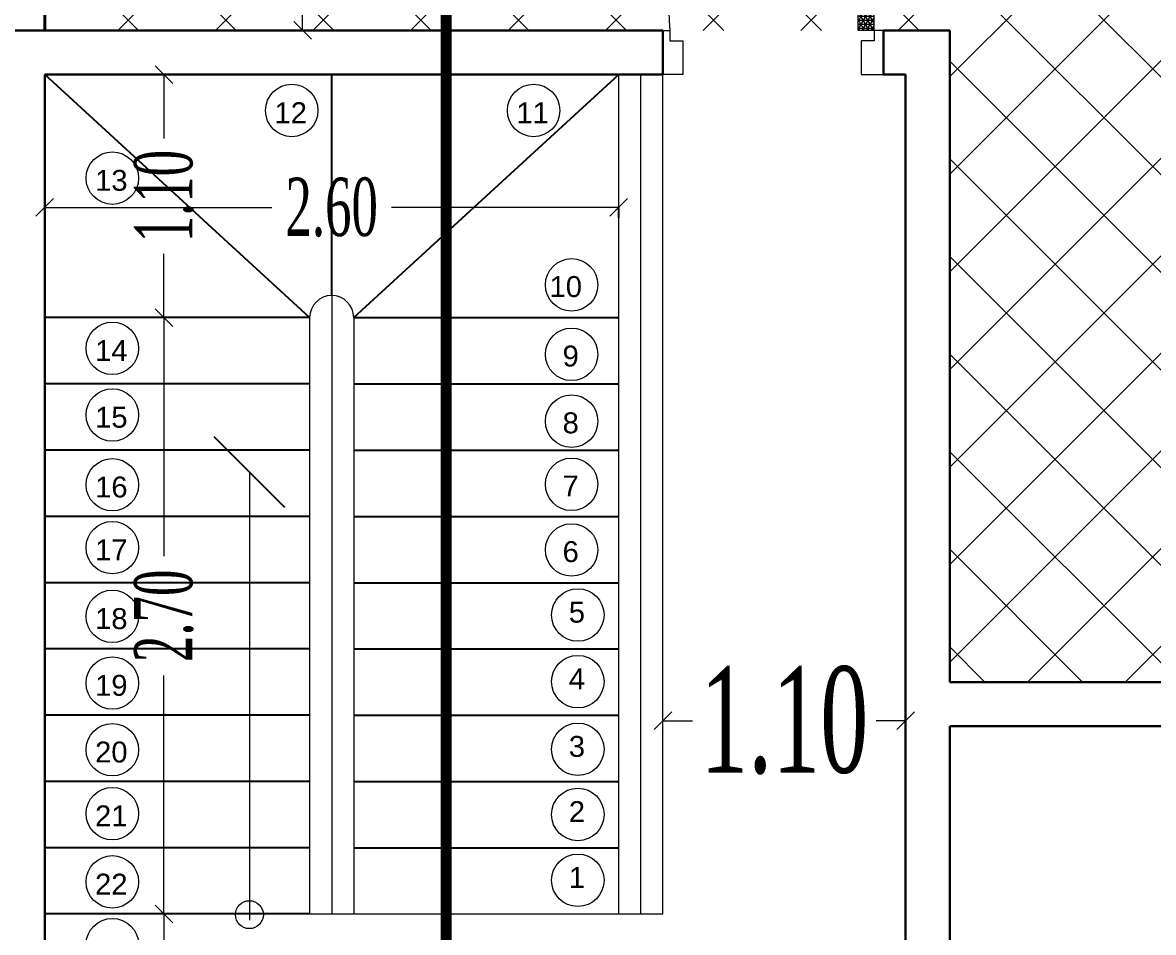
# Model space of a CAD drawing. Header units: inches. Extents: x -351 to 2582, y -266 to 144.
# Drawn here: x 115.72 to 120.84, y -60.6 to -56.48 of the extents above; entities that cross this region are included whole.
import ezdxf

# ---------------------------------------------------------------- set-up
doc = ezdxf.new("R2010")
doc.units = ezdxf.units.IN
doc.header["$MEASUREMENT"] = 0
doc.linetypes.add('PHANTOM2', pattern=[1.25, 0.625, -0.125, 0.125, -0.125, 0.125, -0.125])
for name, color, linetype, lineweight in [('Dim Inside', 35, 'Continuous', 0), ('dimin', 170, 'Continuous', 0), ('Dimn Out', 6, 'Continuous', 9), ('door1', 21, 'Continuous', 15), ('Hand Rail', 44, 'Continuous', 13), ('Roof Wall', 30, 'Continuous', 40), ('S-BEAM-PRIM', 4, 'Continuous', 20), ('Upper Roof Hatch', 143, 'Continuous', 13), ('WALLS', 7, 'Continuous', 30)]:
    doc.layers.add(name, color=color, linetype=linetype, lineweight=lineweight)
for name, color, linetype in [('Section Line', 4, 'Continuous'), ('Stairs Num Text', 155, 'Continuous'), ('STAR', 3, 'Continuous')]:
    doc.layers.add(name, color=color, linetype=linetype)
doc.styles.add('BTEXT', font='swissl.ttf')
doc.styles.add('kamal 1', font='romantic.ttf', dxfattribs={"width": 0.6})
doc.styles.add('UTMAN', font='romantic.ttf', dxfattribs={"width": 0.6})
doc.dimstyles.new('kamal 1', dxfattribs={"dimscale": 0.8, "dimtxt": 0.33, "dimasz": 0.1, "dimexe": 0, "dimexo": 0, "dimgap": 0.09, "dimtad": 0, "dimzin": 0, "dimdsep": 46, "dimtxsty": 'kamal 1', "dimblk": 'OBLIQUE', "dimcen": 0.09, "dimclrd": 252, "dimclre": 8, "dimclrt": 7, "dimadec": 0, "dimazin": 0, "dimtfac": 1, "dimtix": 1, "dimtofl": 0, "dimtmove": 1, "dimatfit": 3, "dimldrblk": 'OBLIQUE', "dimfxl": 0.18, "dimtolj": 1, "dimtzin": 0, "dimlwd": -1, "dimarcsym": 0})
doc.dimstyles.new('UTMAN 77', dxfattribs={"dimscale": 0.8, "dimtxt": 0.33, "dimasz": 0.1, "dimexe": 0, "dimexo": 0, "dimgap": 0.09, "dimtad": 0, "dimzin": 0, "dimdsep": 46, "dimtxsty": 'UTMAN', "dimblk": 'OBLIQUE', "dimcen": 0.09, "dimclrd": 252, "dimclre": 8, "dimclrt": 7, "dimadec": 0, "dimazin": 0, "dimtfac": 1, "dimtix": 1, "dimtofl": 0, "dimtmove": 1, "dimatfit": 3, "dimldrblk": 'OBLIQUE', "dimfxl": 0.18, "dimtolj": 1, "dimtzin": 0, "dimlwd": -1, "dimarcsym": 0})

# ---------------------------------------------------------------- blocks, each defined once
blk = doc.blocks.new('dooor')
at = {"layer": 'door1'}
for p, q in [((-0.1156, 1.072), (-0.1444, 1.072)), ((-0.1372, 0.9696), (-0.1372, 1.0277)), ((-0.1156, 1.0422), (-0.1228, 1.0422)), ((-0.1156, 0.2), (-0.1156, 1.0732)), ((-0.1156, 1.0493), (-0.1018, 1.0732)), ((-0.1156, 1.0132), (-0.0809, 1.0732)), ((-0.1156, 0.9771), (-0.0601, 1.0732)), ((-0.1156, 1.0732), (-0.0433, 1.0732)), ((-0.0433, 1.072), (-0.1156, 1.072)), ((-0.1156, 0.941), (-0.0433, 1.0661)), ((-0.0433, 0.9334), (-0.1156, 1.0585)), ((-0.0433, 1.0539), (-0.1156, 1.0539)), ((-0.0433, 1.0359), (-0.1156, 1.0359)), ((-0.0433, 0.9695), (-0.1032, 1.0732)), ((-0.1018, 0.9288), (-0.0433, 1.03)), ((-0.0433, 1.0056), (-0.0824, 1.0732)), ((-0.0433, 1.0418), (-0.0615, 1.0732)), ((-0.0433, 0.2), (-0.0433, 1.0732)), ((-0.0433, 1.0422), (-0.0361, 1.0422)), ((-0.0217, 0.9696), (-0.0217, 1.0277)), ((-0.1549, 0.9962), (-0.1549, 0.9968)), ((-0.1372, 1.0112), (-0.1405, 1.0112)), ((-0.1372, 0.9817), (-0.1405, 0.9817)), ((-0.0615, 0.9288), (-0.1156, 1.0224)), ((-0.0433, 1.0178), (-0.1156, 1.0178)), ((-0.0433, 0.9998), (-0.1156, 0.9998)), ((-0.0824, 0.9288), (-0.1156, 0.9863)), ((-0.0433, 0.9817), (-0.1156, 0.9817)), ((-0.0809, 0.9288), (-0.0433, 0.9939)), ((-0.0217, 1.0112), (-0.0184, 1.0112)), ((-0.0217, 0.9817), (-0.0184, 0.9817)), ((-0.004, 0.9962), (-0.004, 0.9968)), ((-0.1156, 0.9552), (-0.1228, 0.9552)), ((-0.0433, 0.9636), (-0.1156, 0.9636)), ((-0.1032, 0.9288), (-0.1156, 0.9502)), ((-0.0433, 0.9456), (-0.1156, 0.9456)), ((-0.1156, 0.9288), (-0.0433, 0.9288)), ((-0.1011, 0.3444), (-0.1011, 0.9288)), ((-0.0601, 0.9288), (-0.0433, 0.9578)), ((-0.0578, 0.3444), (-0.0578, 0.9288)), ((-0.0433, 0.9552), (-0.0361, 0.9552)), ((-0.0433, 0.3444), (-0.1156, 0.3444)), ((-0.1156, 0.2411), (-0.0559, 0.3444)), ((-0.1156, 0.2772), (-0.0767, 0.3444)), ((-0.1156, 0.3133), (-0.0976, 0.3444)), ((-0.0433, 0.336), (-0.1156, 0.336)), ((-0.1156, 0.205), (-0.0433, 0.3301)), ((-0.0448, 0.2), (-0.1156, 0.3225)), ((-0.0433, 0.3179), (-0.1156, 0.3179)), ((-0.0433, 0.2335), (-0.1074, 0.3444)), ((-0.0433, 0.2696), (-0.0865, 0.3444)), ((-0.0433, 0.3057), (-0.0657, 0.3444)), ((-0.0433, 0.3419), (-0.0448, 0.3444)), ((-0.0433, 0.2999), (-0.1156, 0.2999)), ((-0.0657, 0.2), (-0.1156, 0.2864)), ((-0.0433, 0.2818), (-0.1156, 0.2818)), ((-0.0433, 0.2638), (-0.1156, 0.2638)), ((-0.0976, 0.2), (-0.0433, 0.294)), ((-0.0767, 0.2), (-0.0433, 0.2579)), ((-0.0865, 0.2), (-0.1156, 0.2503)), ((-0.0433, 0.2457), (-0.1156, 0.2457)), ((-0.0433, 0.2276), (-0.1156, 0.2276)), ((-0.1074, 0.2), (-0.1156, 0.2142)), ((-0.0433, 0.2096), (-0.1156, 0.2096)), ((-0.0559, 0.2), (-0.0433, 0.2218)), ((-1, 0.2), (-1, 0)), ((-1, 0.2), (-0.9678, 0.2)), ((-0.9678, 0.2), (-0.9678, 0.153)), ((-0.0433, 0.2), (-0.1156, 0.2)), ((-0.0433, 0.2), (-0.0433, 0.153)), ((0, 0.2), (-0.0433, 0.2)), ((0, 0.2), (0, 0)), ((-0.9678, 0.153), (-0.91, 0.153)), ((-0.91, 0.153), (-0.91, 0)), ((-0.0433, 0.153), (-0.1011, 0.153)), ((-0.1011, 0.153), (-0.1011, 0)), ((-0.91, 0), (-1, 0)), ((-0.1011, 0), (0, 0))]:
    blk.add_line(p, q, dxfattribs=at)
for centre, radius, start, end in [((-0.1863, 0.2868), 0.7863, 86.9515, 186.3357), ((-0.1228, 1.0277), 0.0144, 90, 180), ((-0.0361, 1.0277), 0.0144, 0, 90), ((-0.1405, 0.9968), 0.0144, 90, 180), ((-0.1405, 0.9962), 0.0144, 180, 270), ((-0.0184, 0.9968), 0.0144, 0, 90), ((-0.0184, 0.9962), 0.0144, 270, 0), ((-0.1228, 0.9696), 0.0144, 180, 270), ((-0.0361, 0.9696), 0.0144, 270, 0)]:
    blk.add_arc(centre, radius, start, end, dxfattribs=at)
blk = doc.blocks.new('_Oblique')
at = {"layer": 'dimin', "color": 0, "lineweight": -2}
blk.add_line((-0.5, -0.5), (0.5, 0.5), dxfattribs=at)
blk = doc.blocks.new('*D93')
at = {"layer": 'Defpoints', "color": 0, "transparency": 16777216}
for p in [(116.3605, -60.5119), (116.3605, -60.5119), (116.3605, -61.7119)]:
    blk.add_point(p, dxfattribs=at)
at = {"layer": 'Dim Inside', "color": 252, "transparency": 16777216}
for p, q in [((116.3605, -60.5119), (116.3605, -60.8507)), ((116.3605, -61.7119), (116.3605, -61.3731))]:
    blk.add_line(p, q, dxfattribs=at)
at = {"layer": 'Dim Inside', "color": 252, "transparency": 16777216, "xscale": 0.08000000000000002, "yscale": 0.08000000000000002, "zscale": 0.08000000000000002}
for p, rotation in [((116.3605, -60.5119), 90), ((116.3605, -61.7119), 270)]:
    blk.add_blockref('_Oblique', p, dxfattribs=dict(at, rotation=rotation))
at = {"layer": 'Dim Inside', "color": 7, "transparency": 16777216, "insert": (116.3605, -61.1119), "char_height": 0.264, "attachment_point": 5, "rotation": 90, "style": 'kamal 1'}
blk.add_mtext('\\A1;1.20', dxfattribs=at)
blk = doc.blocks.new('*D94')
at = {"layer": 'Defpoints', "color": 0, "transparency": 16777216}
for p in [(116.3605, -57.8119), (116.3605, -57.8119), (116.3605, -60.5119)]:
    blk.add_point(p, dxfattribs=at)
at = {"layer": 'Dim Inside', "color": 252, "transparency": 16777216}
for p, q in [((116.3605, -57.8119), (116.3605, -58.8912)), ((116.3605, -60.5119), (116.3605, -59.4326))]:
    blk.add_line(p, q, dxfattribs=at)
at = {"layer": 'Dim Inside', "color": 252, "transparency": 16777216, "xscale": 0.08000000000000002, "yscale": 0.08000000000000002, "zscale": 0.08000000000000002}
for p, rotation in [((116.3605, -57.8119), 90), ((116.3605, -60.5119), 270)]:
    blk.add_blockref('_Oblique', p, dxfattribs=dict(at, rotation=rotation))
at = {"layer": 'Dim Inside', "color": 7, "transparency": 16777216, "insert": (116.3605, -59.1619), "char_height": 0.264, "attachment_point": 5, "rotation": 90, "style": 'kamal 1'}
blk.add_mtext('\\A1;2.70', dxfattribs=at)
blk = doc.blocks.new('*D95')
at = {"layer": 'Defpoints', "color": 0, "transparency": 16777216}
for p in [(116.3605, -56.7119), (116.5112, -56.7119), (116.3605, -57.8119)]:
    blk.add_point(p, dxfattribs=at)
at = {"layer": 'Dim Inside', "color": 8, "lineweight": -2, "transparency": 16777216}
blk.add_line((116.5112, -56.7119), (116.3605, -56.7119), dxfattribs=at)
at = {"layer": 'Dim Inside', "color": 252, "transparency": 16777216}
for p, q in [((116.3605, -56.7119), (116.3605, -57.0007)), ((116.3605, -57.8119), (116.3605, -57.5231))]:
    blk.add_line(p, q, dxfattribs=at)
at = {"layer": 'Dim Inside', "color": 252, "transparency": 16777216, "xscale": 0.08000000000000002, "yscale": 0.08000000000000002, "zscale": 0.08000000000000002}
for p, rotation in [((116.3605, -56.7119), 90), ((116.3605, -57.8119), 270)]:
    blk.add_blockref('_Oblique', p, dxfattribs=dict(at, rotation=rotation))
at = {"layer": 'Dim Inside', "color": 7, "transparency": 16777216, "insert": (116.3605, -57.2619), "char_height": 0.264, "attachment_point": 5, "rotation": 90, "style": 'kamal 1'}
blk.add_mtext('\\A1;1.10', dxfattribs=at)
blk = doc.blocks.new('*D96')
at = {"layer": 'Defpoints', "color": 0, "transparency": 16777216}
for p in [(116.9891, -50.5119), (116.9891, -50.5119), (116.9891, -56.5119)]:
    blk.add_point(p, dxfattribs=at)
at = {"layer": 'Dimn Out', "color": 252, "transparency": 16777216}
for p, q in [((116.9891, -50.5119), (116.9891, -53.0797)), ((116.9891, -56.5119), (116.9891, -53.9441))]:
    blk.add_line(p, q, dxfattribs=at)
at = {"layer": 'Dimn Out', "color": 252, "transparency": 16777216, "xscale": 0.08000000000000002, "yscale": 0.08000000000000002, "zscale": 0.08000000000000002}
for p, rotation in [((116.9891, -50.5119), 90), ((116.9891, -56.5119), 270)]:
    blk.add_blockref('_Oblique', p, dxfattribs=dict(at, rotation=rotation))
at = {"layer": 'Dimn Out', "color": 7, "transparency": 16777216, "insert": (116.9891, -53.5119), "char_height": 0.48, "attachment_point": 5, "rotation": 90, "style": 'UTMAN'}
blk.add_mtext('\\A1;6.00', dxfattribs=at)
blk = doc.blocks.new('*D103')
at = {"layer": 'Defpoints', "color": 0, "transparency": 16777216}
for p in [(115.8208, -57.3131), (115.8208, -57.3603), (118.4208, -57.3603)]:
    blk.add_point(p, dxfattribs=at)
at = {"layer": 'Dim Inside', "color": 8, "lineweight": -2, "transparency": 16777216}
for p, q in [((115.8208, -57.3603), (115.8208, -57.3131)), ((118.4208, -57.3603), (118.4208, -57.3131))]:
    blk.add_line(p, q, dxfattribs=at)
at = {"layer": 'Dim Inside', "color": 252, "transparency": 16777216}
for p, q in [((115.8208, -57.3131), (116.8501, -57.3131)), ((118.4208, -57.3131), (117.3915, -57.3131))]:
    blk.add_line(p, q, dxfattribs=at)
at = {"layer": 'Dim Inside', "color": 252, "transparency": 16777216, "xscale": 0.08000000000000002, "yscale": 0.08000000000000002, "zscale": 0.08000000000000002, "rotation": 180}
blk.add_blockref('_Oblique', (115.8208, -57.3131), dxfattribs=at)
at = {"layer": 'Dim Inside', "color": 252, "transparency": 16777216, "xscale": 0.08000000000000002, "yscale": 0.08000000000000002, "zscale": 0.08000000000000002}
blk.add_blockref('_Oblique', (118.4208, -57.3131), dxfattribs=at)
at = {"layer": 'Dim Inside', "color": 7, "transparency": 16777216, "insert": (117.1208, -57.3131), "char_height": 0.264, "attachment_point": 5, "style": 'kamal 1'}
blk.add_mtext('\\A1;2.60', dxfattribs=at)
blk = doc.blocks.new('*D109')
at = {"layer": 'Defpoints', "color": 0, "transparency": 16777216}
for p in [(118.6209, -59.6369), (118.6209, -59.6369), (119.7208, -59.6369)]:
    blk.add_point(p, dxfattribs=at)
at = {"layer": 'Dimn Out', "color": 252, "transparency": 16777216}
for p, q in [((118.6209, -59.6369), (118.7548, -59.6369)), ((119.7208, -59.6369), (119.5868, -59.6369))]:
    blk.add_line(p, q, dxfattribs=at)
at = {"layer": 'Dimn Out', "color": 252, "transparency": 16777216, "xscale": 0.08000000000000002, "yscale": 0.08000000000000002, "zscale": 0.08000000000000002, "rotation": 180}
blk.add_blockref('_Oblique', (118.6209, -59.6369), dxfattribs=at)
at = {"layer": 'Dimn Out', "color": 252, "transparency": 16777216, "xscale": 0.08000000000000002, "yscale": 0.08000000000000002, "zscale": 0.08000000000000002}
blk.add_blockref('_Oblique', (119.7208, -59.6369), dxfattribs=at)
at = {"layer": 'Dimn Out', "color": 7, "transparency": 16777216, "insert": (119.1708, -59.6369), "char_height": 0.48, "attachment_point": 5, "style": 'UTMAN'}
blk.add_mtext('\\A1;1.10', dxfattribs=at)
blk = doc.blocks.new('febr')
at = {"layer": 'Section Line', "color": 0, "linetype": 'PHANTOM2', "const_width": 0.05, "flags": 128}
blk.add_lwpolyline([(78.8085, 24.6643), (78.8085, 23.9165), (54.1338, 23.9165), (54.1338, 24.6643)], dxfattribs=at)

msp = doc.modelspace()

# ---------------------------------------------------------------- hatches: boundary and pattern name
at = {"layer": 'Upper Roof Hatch'}
h = msp.add_hatch(dxfattribs=at)
h.set_pattern_fill('ANSI37', color=5, scale=2.5, angle=90)
h.set_pattern_definition([(135, (698.01508, 97.10972), (-0.22097087, -0.22097087), []), (225, (698.01508, 97.10972), (0.22097087, -0.22097087), [])])
h.paths.add_polyline_path([(119.9208, -56.5119), (119.9208, -59.4619), (123.4208, -59.4619), (123.4208, -50.5119), (120.2175, -50.5119), (120.2175, -49.5119), (118.0208, -49.5119), (118.0208, -50.5119), (115.8208, -50.5119), (115.8208, -56.5119)])
h.paths.add_polyline_path([(117.3483, -53.9245), (117.3483, -53.1032), (116.4862, -53.1032), (116.4862, -53.9245)], flags=24)
h.paths.add_polyline_path([(118.7074, -50.4394), (119.5287, -50.4394), (119.5287, -49.5773), (118.7074, -49.5773)], flags=24)
h.paths.add_polyline_path([(122.1962, -55.3963), (122.1962, -54.575), (121.3341, -54.575), (121.3341, -55.3963)], flags=24)
h.paths.add_polyline_path([(120.5592, -57.7481), (123.1465, -57.7481), (123.1465, -57.1006), (120.5592, -57.1006)], flags=24)
h.paths.add_polyline_path([(117.7741, -53.35), (120.3615, -53.35), (120.3615, -52.7025), (117.7741, -52.7025)], flags=24)

# ---------------------------------------------------------------- linework, layer by layer
at = {"layer": 'Hand Rail'}
for p, q in [((118.4208, -60.5119), (118.4208, -56.7119)), ((118.5208, -60.5119), (118.5208, -56.7119)), ((118.6209, -60.5119), (118.6209, -56.7119)), ((117.1208, -57.7119), (117.1208, -60.5119)), ((117.0208, -57.8119), (117.0208, -60.5119)), ((117.2208, -57.8119), (117.2208, -60.5119)), ((117.0208, -60.5119), (118.6209, -60.5119))]:
    msp.add_line(p, q, dxfattribs=at)
msp.add_circle((116.748, -60.515), 0.0633, dxfattribs=at)
msp.add_arc((117.1208, -57.8119), 0.1, 0, 180, dxfattribs=at)
msp.add_arc((117.1208, -57.8119), 0.1, 0, 180, dxfattribs=at)
at = {"layer": 'Roof Wall'}
msp.add_line((115.8208, -56.5119), (115.8208, -50.5119), dxfattribs=at)
at = {"layer": 'Stairs Num Text', "color": 32, "lineweight": 5, "true_color": 0xcd6928}
for centre in [(116.94, -56.874), (118.0356, -56.874), (116.1272, -57.1802), (118.2076, -57.6637), (116.1272, -57.951), (118.2076, -57.9782), (116.1272, -58.2527), (118.2076, -58.2807), (116.1272, -58.5686), (118.2076, -58.5665), (116.1272, -58.8531), (118.2076, -58.8637), (116.1272, -59.1643), (118.2357, -59.1582), (116.1272, -59.4665), (118.2357, -59.46), (116.1272, -59.7683), (118.2357, -59.7661), (116.1272, -60.0576), (118.2357, -60.0613), (116.1272, -60.3666), (118.2357, -60.3592), (116.1272, -60.6505)]:
    msp.add_circle(centre, 0.1188, dxfattribs=at)
at = {"layer": 'STAR', "color": 6}
for p, q in [((117.0208, -57.8119), (115.8208, -56.7119)), ((117.1208, -57.7119), (117.1208, -56.7119)), ((117.2208, -57.8119), (118.4208, -56.7119)), ((117.0208, -57.8119), (115.8208, -57.8119)), ((117.2208, -57.8119), (118.4208, -57.8119)), ((117.0208, -58.1119), (115.8208, -58.1119)), ((117.2208, -58.1119), (118.4208, -58.1119)), ((117.0208, -58.4119), (115.8208, -58.4119)), ((117.2208, -58.4119), (118.4208, -58.4119)), ((117.0208, -58.7119), (115.8208, -58.7119)), ((117.2208, -58.7119), (118.4208, -58.7119)), ((117.0208, -59.0119), (115.8208, -59.0119)), ((117.2208, -59.0119), (118.4208, -59.0119)), ((117.0208, -59.3119), (115.8208, -59.3119)), ((117.2208, -59.3119), (118.4208, -59.3119)), ((117.0208, -59.6119), (115.8208, -59.6119)), ((117.2208, -59.6119), (118.4208, -59.6119)), ((117.0208, -59.9119), (115.8208, -59.9119)), ((117.2208, -59.9119), (118.4208, -59.9119)), ((117.0208, -60.2119), (115.8208, -60.2119)), ((117.2208, -60.2119), (118.4208, -60.2119)), ((117.0208, -60.5119), (115.8208, -60.5119))]:
    msp.add_line(p, q, dxfattribs=at)
at = {"layer": 'WALLS'}
for p, q in [((115.6208, -56.5119), (118.6208, -56.5119)), ((118.6208, -56.7119), (118.6208, -56.5119)), ((119.6208, -56.5119), (119.9208, -56.5119)), ((119.6208, -56.7119), (119.6208, -56.5119)), ((119.9208, -59.4619), (119.9208, -56.5119)), ((115.8208, -56.7119), (118.6209, -56.7119)), ((115.8208, -61.7119), (115.8208, -56.7119)), ((119.6208, -56.7119), (119.7208, -56.7119)), ((119.7208, -62.5619), (119.7208, -56.7119)), ((119.9208, -59.4619), (120.9208, -59.4619)), ((119.9208, -59.6619), (120.9208, -59.6619)), ((119.9208, -62.5619), (119.9208, -59.6619))]:
    msp.add_line(p, q, dxfattribs=at)

# ---------------------------------------------------------------- block references
at = {"layer": 'door1'}
msp.add_blockref('dooor', (119.6208, -56.7119), dxfattribs=at)
at = {"layer": 'S-BEAM-PRIM', "rotation": 90}
msp.add_blockref('febr', (141.5558, -126.7723), dxfattribs=at)

# ---------------------------------------------------------------- texts
at = {"layer": 'Stairs Num Text', "color": 32, "lineweight": 5, "true_color": 0xcd6928, "style": 'BTEXT'}
for s, height, p in [('12', 0.09471, (116.8617, -56.9316)), ('11', 0.09471, (117.9573, -56.9316)), ('13', 0.09471, (116.049, -57.2377)), ('10', 0.09471, (118.1075, -57.7186)), ('14', 0.09471, (116.049, -58.0086)), ('9', 0.0947, (118.1667, -58.0332)), ('15', 0.09471, (116.049, -58.3103)), ('8', 0.0947, (118.1667, -58.3357)), ('16', 0.09471, (116.049, -58.6261)), ('7', 0.0947, (118.1667, -58.6214)), ('17', 0.09471, (116.049, -58.9107)), ('6', 0.0947, (118.1667, -58.9187)), ('5', 0.0947, (118.1948, -59.1928)), ('18', 0.09471, (116.049, -59.2219)), ('4', 0.0947, (118.1948, -59.4945)), ('19', 0.09471, (116.049, -59.524)), ('3', 0.0947, (118.1948, -59.8006)), ('20', 0.09471, (116.049, -59.8259)), ('21', 0.09471, (116.049, -60.1152)), ('2', 0.0947, (118.1948, -60.0958)), ('22', 0.09471, (116.049, -60.4241)), ('1', 0.0947, (118.1948, -60.3937))]:
    msp.add_text(s, height=height, dxfattribs=at).set_placement(p)

# ---------------------------------------------------------------- dimensions: what is measured, and where the dimension line sits
at = {"layer": 'Dim Inside'}
for base, p1, p2, angle, picture, middle in [((116.3605, -56.7119), (116.3605, -57.8119), (116.5112, -56.7119), 90, '*D95', (116.3605, -57.2619)), ((115.8208, -57.3131), (118.4208, -57.3603), (115.8208, -57.3603), 180, '*D103', (117.1208, -57.3131)), ((116.3605, -57.8119), (116.3605, -60.5119), (116.3605, -57.8119), 90, '*D94', (116.3605, -59.1619)), ((116.3605, -60.5119), (116.3605, -61.7119), (116.3605, -60.5119), 90, '*D93', (116.3605, -61.1119))]:
    dim = msp.add_linear_dim(base=base, p1=p1, p2=p2, angle=angle, dimstyle='kamal 1', dxfattribs=at)
    dim.commit()
    dim.dimension.update_dxf_attribs({"geometry": picture, "text_midpoint": middle})
at = {"layer": 'Dimn Out'}
for base, p1, p2, angle, picture, middle in [((116.9891, -50.5119), (116.9891, -56.5119), (116.9891, -50.5119), 90, '*D96', (116.9891, -53.5119)), ((118.6209, -59.6369), (119.7208, -59.6369), (118.6209, -59.6369), 180, '*D109', (119.1708, -59.6369))]:
    dim = msp.add_linear_dim(base=base, p1=p1, p2=p2, angle=angle, dimstyle='UTMAN 77', override={"dimtxt": 0.6}, dxfattribs=at)
    dim.commit()
    dim.dimension.update_dxf_attribs({"geometry": picture, "text_midpoint": middle})

# ---------------------------------------------------------------- leaders
at = {"layer": 'Hand Rail'}
msp.add_leader([(116.748, -58.5113), (116.748, -60.54)], dimstyle='kamal 1', override={"dimasz": 0.4, "dimgap": 0.09, "dimtad": 0}, dxfattribs=at)

doc.saveas('drawing.dxf')
